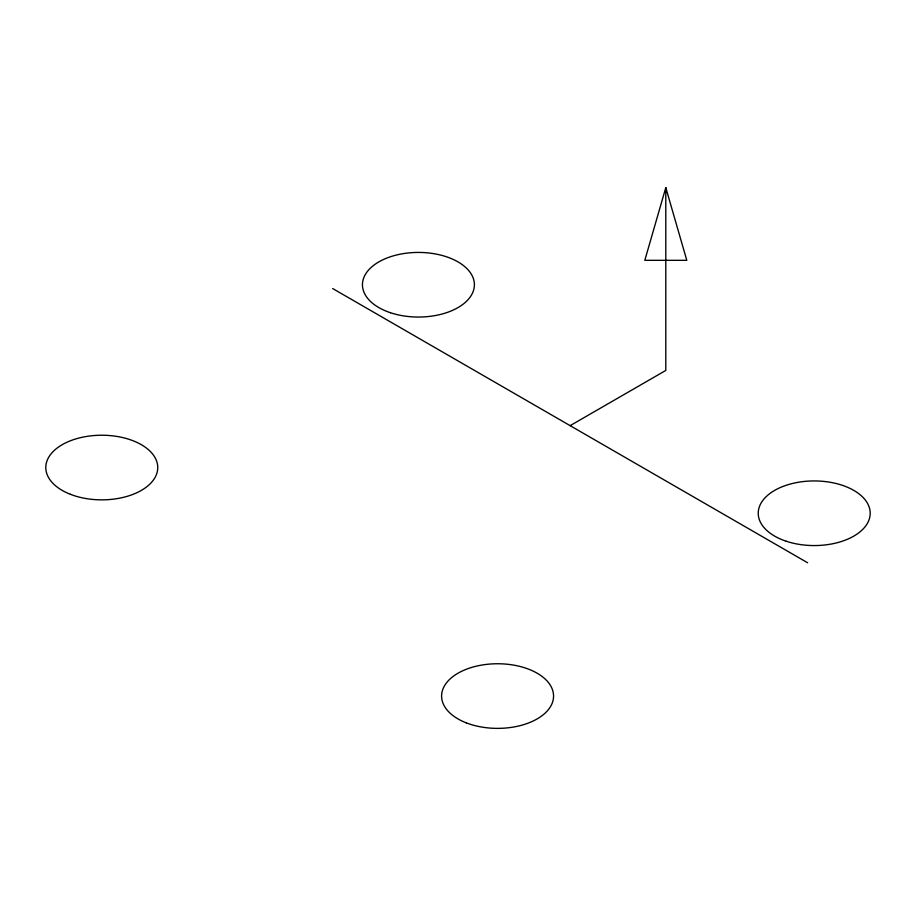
<?xml version="1.0" encoding="UTF-8"?>
<svg xmlns="http://www.w3.org/2000/svg" width="916" height="916" viewBox="0 0 916 916"><rect width="100%" height="100%" fill="white"/><g stroke="black" fill="none" stroke-linecap="round" stroke-linejoin="round"><path stroke-width="1.37" d="M665.795 187.62L644.807 260.327L686.794 260.327L665.795 187.62L665.795 370.43L570.141 425.654M332.657 288.54L807.626 562.768M466.21 722.827A55.979 32.312 0 0 0 553.413 698.37A55.979 32.312 0 0 0 473.125 666.997A55.979 32.312 0 0 0 466.21 722.827M70.406 494.308A55.979 32.312 0 0 0 157.609 469.851A55.979 32.312 0 0 0 77.322 438.478A55.979 32.312 0 0 0 70.406 494.308M786.237 541.241A55.979 32.312 0 0 0 870.2 513.258A55.979 32.312 0 0 0 786.237 485.262A55.979 32.312 0 0 0 786.237 541.241M390.434 312.722A55.979 32.312 0 0 0 474.396 284.739A55.979 32.312 0 0 0 390.434 256.755A55.979 32.312 0 0 0 390.434 312.722"/></g></svg>
